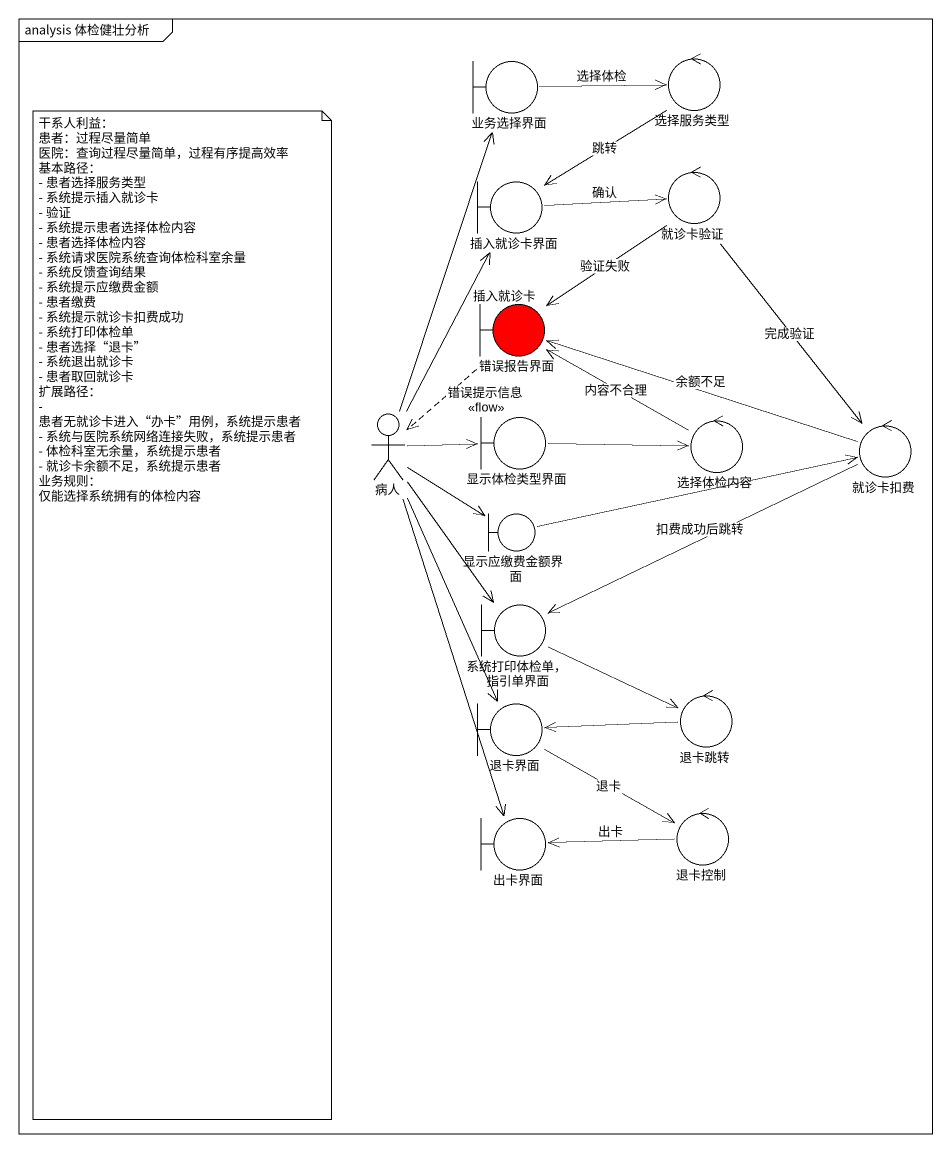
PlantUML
@startuml
mainframe analysis 体检健壮分析
boundary 业务选择界面
control 选择服务类型
boundary 插入就诊卡界面
control 就诊卡验证
boundary 错误报告界面 #FF0000
actor 病人
boundary 显示体检类型界面
control 选择体检内容
control 就诊卡扣费
boundary 显示应缴费金额界面
boundary "系统打印体检单，指引单界面" as 系统打印体检单_指引单界面
boundary 退卡界面
control 退卡跳转
boundary 出卡界面
control 退卡控制
业务选择界面 -right-> 选择服务类型 : 选择体检
选择服务类型 --> 插入就诊卡界面 : 跳转
插入就诊卡界面 -right-> 就诊卡验证 : 确认
就诊卡验证 --> 错误报告界面 : 验证失败
就诊卡验证 --> 就诊卡扣费 : 完成验证
错误报告界面 ..> 病人 : 错误提示信息\n<<flow>>
病人 -up-> 业务选择界面
病人 -up-> 插入就诊卡界面 : 插入就诊卡
病人 -right-> 显示体检类型界面
病人 --> 显示应缴费金额界面
病人 --> 系统打印体检单_指引单界面
病人 --> 退卡界面
病人 --> 出卡界面
显示体检类型界面 -right-> 选择体检内容
选择体检内容 -left-> 错误报告界面 : 内容不合理
就诊卡扣费 -left-> 错误报告界面 : 余额不足
就诊卡扣费 -left-> 系统打印体检单_指引单界面 : 扣费成功后跳转
显示应缴费金额界面 -right-> 就诊卡扣费
系统打印体检单_指引单界面 -right-> 退卡跳转
退卡界面 -right-> 退卡控制 : 退卡
退卡跳转 -left-> 退卡界面
退卡控制 -left-> 出卡界面 : 出卡
note as N1
  干系人利益：
  患者：过程尽量简单
  医院：查询过程尽量简单，过程有序提高效率
  基本路径：
  - 患者选择服务类型
  - 系统提示插入就诊卡
  - 验证
  - 系统提示患者选择体检内容
  - 患者选择体检内容
  - 系统请求医院系统查询体检科室余量
  - 系统反馈查询结果
  - 系统提示应缴费金额
  - 患者缴费
  - 系统提示就诊卡扣费成功
  - 系统打印体检单
  - 患者选择“退卡”
  - 系统退出就诊卡
  - 患者取回就诊卡
  扩展路径：
  - 患者无就诊卡进入“办卡”用例，系统提示患者
  - 系统与医院系统网络连接失败，系统提示患者
  - 体检科室无余量，系统提示患者
  - 就诊卡余额不足，系统提示患者
  业务规则：
  仅能选择系统拥有的体检内容
end note
@enduml
